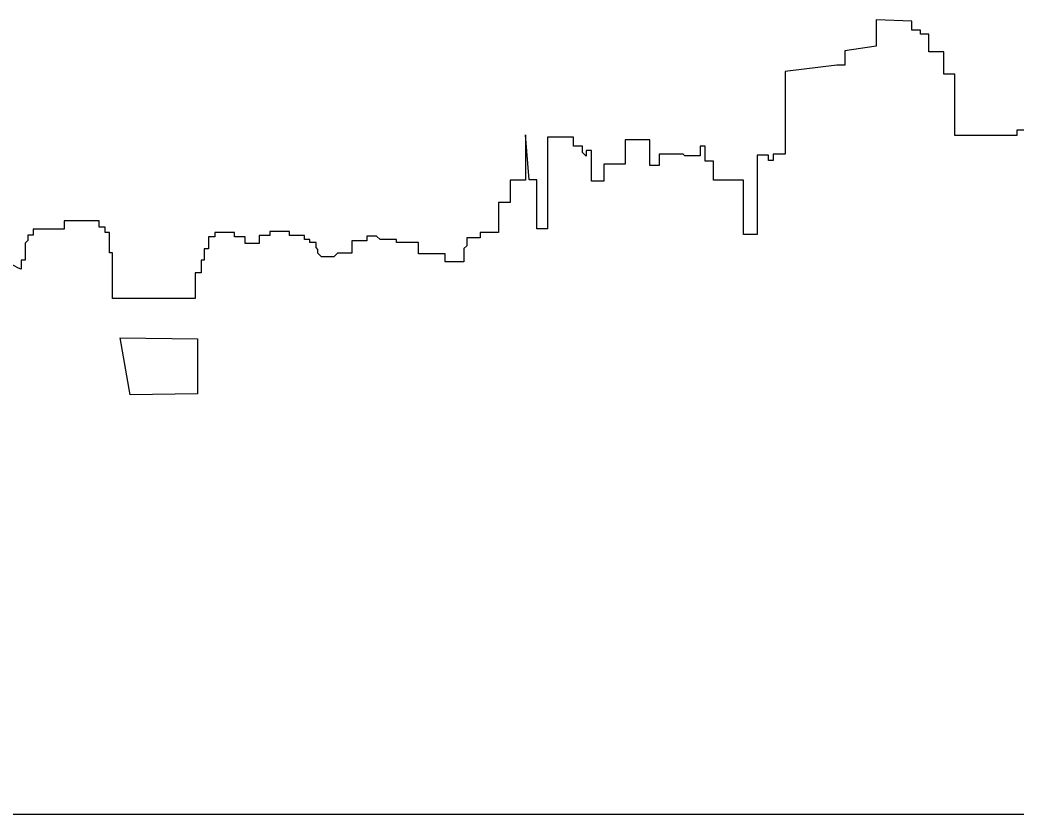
# Model space of a CAD drawing. Extents: x 4 to 1175, y 15 to 761.
# Drawn here: x 35.09 to 53.8, y 14.61 to 29.51 of the extents above; entities that cross this region are included whole.
import ezdxf

# ---------------------------------------------------------------- set-up
doc = ezdxf.new("R2010")
doc.units = 0
doc.layers.get('0').update_dxf_attribs({"linetype": 'CONTINUOUS'})

msp = doc.modelspace()

# ---------------------------------------------------------------- linework, layer by layer
at = {"color": 1}
for p, q in [((51.829838, 29.491821), (51.160142, 29.511753)), ((51.160142, 29.511753), (51.160142, 29.022016)), ((51.829838, 29.321842), (51.829838, 29.491821)), ((51.9899, 29.321842), (51.829838, 29.321842)), ((51.9899, 29.241903), (51.9899, 29.321842)), ((52.149822, 29.241903), (51.9899, 29.241903)), ((52.149822, 28.912045), (52.149822, 29.241903)), ((51.160142, 29.022016), (50.570259, 28.932122)), ((50.570259, 28.932122), (50.570259, 28.662292)), ((52.429677, 28.912045), (52.149822, 28.912045)), ((52.429677, 28.492292), (52.429677, 28.912045)), ((50.420297, 28.662292), (49.450535, 28.542239)), ((50.570259, 28.662292), (50.420297, 28.662292)), ((49.450535, 28.542239), (49.450535, 26.993096)), ((52.639682, 28.492292), (52.429677, 28.492292)), ((52.639682, 27.342844), (52.639682, 28.492292)), ((44.651809, 26.513322), (44.581807, 27.352972)), ((44.581807, 27.352972), (44.581807, 26.503367)), ((53.799382, 27.342844), (52.639682, 27.342844)), ((53.9593, 27.442838), (53.799382, 27.442838)), ((53.799382, 27.442838), (53.799382, 27.342844)), ((45.481567, 27.313002), (44.991707, 27.313002)), ((44.991707, 27.313002), (44.991707, 25.593881)), ((45.481567, 27.143023), (45.481567, 27.313002)), ((45.651592, 27.143023), (45.481567, 27.143023)), ((45.651592, 27.023114), (45.651592, 27.143023)), ((46.91117, 27.262932), (46.451332, 27.262932)), ((46.451332, 27.262932), (46.451332, 26.80321)), ((46.91117, 26.783151), (46.91117, 27.262932)), ((47.950934, 27.143016), (47.861018, 27.143016)), ((47.861018, 27.143016), (47.861018, 26.963082)), ((47.950934, 26.863232), (47.950934, 27.143016)), ((45.721445, 26.953134), (45.651592, 27.023114)), ((45.821468, 27.063084), (45.721445, 27.063084)), ((45.721445, 27.063084), (45.721445, 26.953134)), ((45.821468, 26.483308), (45.821468, 27.063084)), ((47.54103, 26.993103), (47.091151, 26.993103)), ((47.091151, 26.993103), (47.091151, 26.783151)), ((47.571052, 26.963082), (47.54103, 26.993103)), ((47.861018, 26.963082), (47.571052, 26.963082)), ((49.140655, 26.973037), (48.930654, 26.973037)), ((48.930654, 26.973037), (48.930654, 25.48392)), ((49.140655, 26.873187), (49.140655, 26.973037)), ((49.450535, 26.993096), (49.230575, 26.993096)), ((49.230575, 26.993096), (49.230575, 26.873187)), ((46.451332, 26.80321), (46.051388, 26.80321)), ((46.051388, 26.80321), (46.051388, 26.483308)), ((47.091151, 26.783151), (46.91117, 26.783151)), ((48.110851, 26.863232), (47.950934, 26.863232)), ((48.110851, 26.50336), (48.110851, 26.863232)), ((49.230575, 26.873187), (49.140655, 26.873187)), ((44.581807, 26.503367), (44.291845, 26.503367)), ((44.291845, 26.503367), (44.291845, 26.083614)), ((44.791809, 26.513322), (44.651809, 26.513322)), ((44.791809, 25.593881), (44.791809, 26.513322)), ((46.051388, 26.483308), (45.821468, 26.483308)), ((48.670713, 26.50336), (48.110851, 26.50336)), ((48.670713, 25.48392), (48.670713, 26.50336)), ((44.291845, 26.083614), (44.071884, 26.083614)), ((44.071884, 26.083614), (44.071884, 25.523897)), ((36.583975, 25.743801), (35.924094, 25.743801)), ((35.924094, 25.743801), (35.924094, 25.583777)), ((36.583975, 25.623747), (36.583975, 25.743801)), ((35.344314, 25.473823), (35.244293, 25.473823)), ((35.244293, 25.473823), (35.244293, 25.373973)), ((35.924094, 25.583777), (35.344314, 25.583777)), ((35.344314, 25.583777), (35.344314, 25.473823)), ((36.693957, 25.623747), (36.583975, 25.623747)), ((36.693957, 25.523897), (36.693957, 25.623747)), ((36.773918, 25.523897), (36.693957, 25.523897)), ((36.773918, 25.144114), (36.773918, 25.523897)), ((39.123196, 25.523897), (38.753421, 25.523897)), ((38.753421, 25.523897), (38.753421, 25.443957)), ((39.123196, 25.443957), (39.123196, 25.523897)), ((39.78308, 25.463868), (39.583182, 25.463868)), ((39.583182, 25.463868), (39.583182, 25.313948)), ((40.153, 25.543808), (39.78308, 25.543808)), ((39.78308, 25.543808), (39.78308, 25.463868)), ((40.153, 25.463868), (40.153, 25.543808)), ((40.432858, 25.463868), (40.153, 25.463868)), ((40.432858, 25.393888), (40.432858, 25.463868)), ((41.782501, 25.453913), (41.602666, 25.453913)), ((41.602666, 25.453913), (41.602666, 25.364018)), ((41.852503, 25.393888), (41.782501, 25.453913)), ((44.071884, 25.523897), (43.731983, 25.523897)), ((43.731983, 25.523897), (43.731983, 25.423902)), ((44.991707, 25.593881), (44.791809, 25.593881)), ((48.930654, 25.48392), (48.670713, 25.48392)), ((35.244293, 25.373973), (35.194355, 25.323904)), ((35.194355, 25.323904), (35.194355, 25.004149)), ((38.753421, 25.443957), (38.633335, 25.443957)), ((38.633335, 25.443957), (38.633335, 25.214098)), ((39.323242, 25.443957), (39.123196, 25.443957)), ((39.323242, 25.313948), (39.323242, 25.443957)), ((39.583182, 25.313948), (39.323242, 25.313948)), ((40.532881, 25.393888), (40.432858, 25.393888)), ((40.532881, 25.334007), (40.532881, 25.393888)), ((40.652819, 25.334007), (40.532881, 25.334007)), ((40.652819, 25.243964), (40.652819, 25.334007)), ((41.602666, 25.364018), (41.322663, 25.364018)), ((41.322663, 25.364018), (41.322663, 25.134014)), ((42.162528, 25.393888), (41.852503, 25.393888)), ((42.162528, 25.334007), (42.162528, 25.393888)), ((42.572283, 25.334007), (42.162528, 25.334007)), ((42.572283, 25.124058), (42.572283, 25.334007)), ((43.482149, 25.273978), (43.422107, 25.224053)), ((43.731983, 25.423902), (43.482149, 25.423902)), ((43.482149, 25.423902), (43.482149, 25.273978)), ((36.833812, 25.144114), (36.773918, 25.144114)), ((36.833812, 24.284553), (36.833812, 25.144114)), ((38.633335, 25.214098), (38.553375, 25.214098)), ((38.553375, 25.214098), (38.553375, 25.004149)), ((40.68284, 25.203994), (40.652819, 25.243964)), ((40.68284, 25.134014), (40.68284, 25.203994)), ((40.752842, 25.064174), (40.68284, 25.134014)), ((41.052763, 25.134014), (40.982761, 25.064174)), ((41.322663, 25.134014), (41.052763, 25.134014)), ((43.072246, 25.124058), (42.572283, 25.124058)), ((43.072246, 24.974135), (43.072246, 25.124058)), ((43.422107, 25.224053), (43.422107, 24.974135)), ((35.194355, 25.004149), (35.114396, 25.004149)), ((35.114396, 25.004149), (35.114396, 24.83417)), ((38.553375, 25.004149), (38.49348, 25.004149)), ((38.49348, 25.004149), (38.49348, 24.764331)), ((40.982761, 25.064174), (40.752842, 25.064174)), ((43.422107, 24.974135), (43.072246, 24.974135)), ((38.49348, 24.764331), (38.383498, 24.764331)), ((38.383498, 24.764331), (38.383498, 24.284553)), ((38.383498, 24.284553), (36.833812, 24.284553)), ((36.973816, 23.544849), (38.423478, 23.524776)), ((37.163755, 22.475308), (36.973816, 23.544849)), ((38.423478, 23.524776), (38.423478, 22.495381)), ((38.423478, 22.495381), (37.163755, 22.475308)), ((3.902604, 14.609591), (103.876144, 14.609591))]:
    msp.add_line(p, q, dxfattribs=at)
msp.add_open_spline([(35.114396, 24.83417), (35.114396, 24.83417), (30.075722, 27.372876), (25.10704, 27.262932)], degree=3, dxfattribs=at)

doc.saveas('drawing.dxf')
